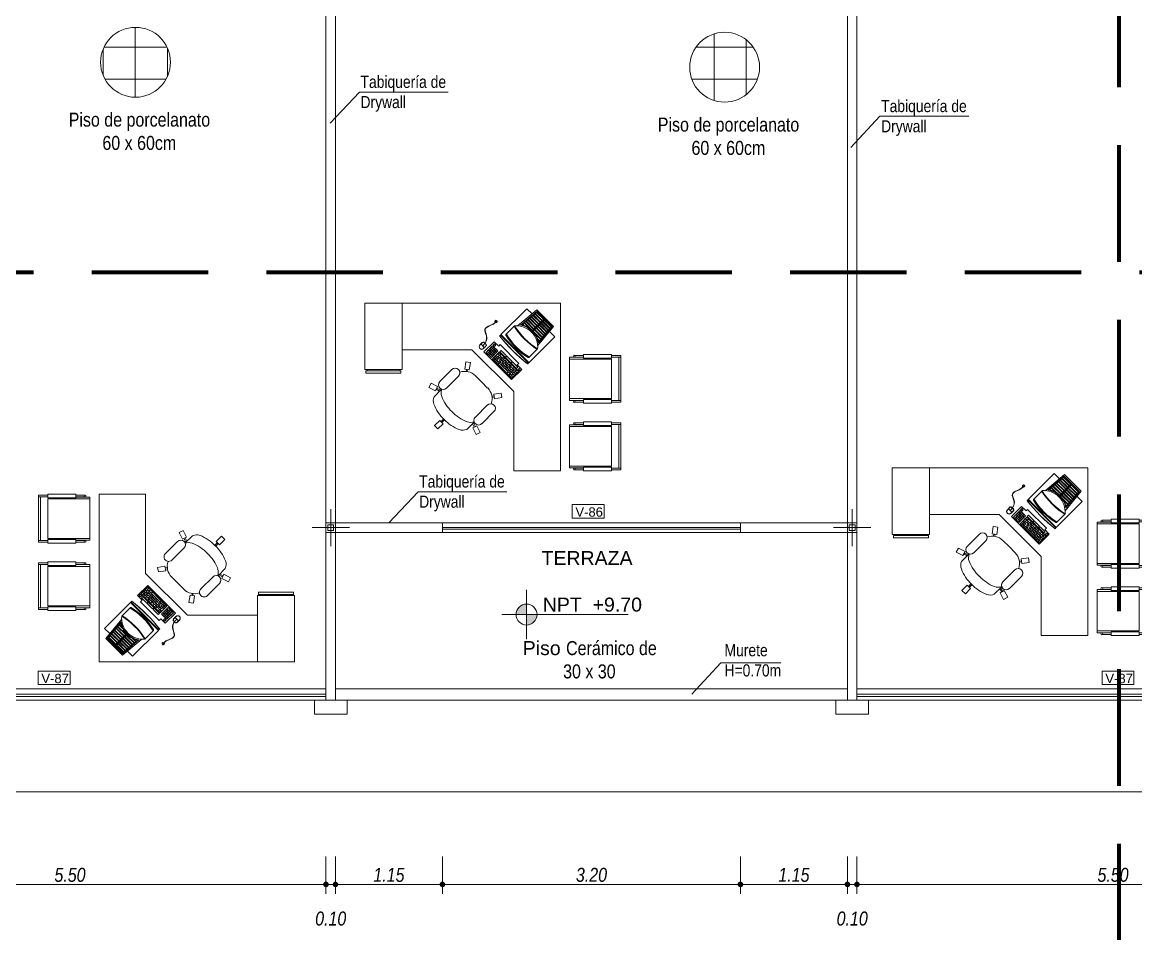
# Model space of a CAD drawing. Header units: inches. Extents: x 140 to 978, y -82 to 38.
# Drawn here: x 852.57 to 864.53, y -15.78 to -6 of the extents above; entities that cross this region are included whole.
import ezdxf

# ---------------------------------------------------------------- set-up
doc = ezdxf.new("R2010")
doc.units = ezdxf.units.IN
doc.header["$MEASUREMENT"] = 0
doc.linetypes.add('DASHED', pattern=[0.75, 0.5, -0.25])
doc.linetypes.add('DASHED2', pattern=[0.375, 0.25, -0.125])
doc.layers.get('0').update_dxf_attribs({"lineweight": 0})
for name, color, linetype, lineweight in [('UNSAAC-COLUMNA', 24, 'Continuous', 0), ('UNSAAC-CORTE MURO', 42, 'Continuous', 35), ('UNSAAC-COTA', 48, 'Continuous', 0), ('UNSAAC-FACHADA(2DO PLANO)', 7, 'Continuous', 30), ('UNSAAC-LINEA 0.00', 251, 'Continuous', 0), ('UNSAAC-LINEA DE CORTE', 7, 'Continuous', 70), ('UNSAAC-LLAMADOS', 88, 'Continuous', 0), ('UNSAAC-MUEBLE', 254, 'Continuous', 0), ('UNSAAC-MURETE', 146, 'Continuous', 20), ('UNSAAC-PISOS', 253, 'Continuous', 0), ('UNSAAC-PROYECCIONES', 38, 'DASHED2', 0), ('UNSAAC-TEXTOS', 250, 'Continuous', 0), ('UNSAAC-VANOS', 24, 'Continuous', 0), ('UNSAAC-VARIOS', 30, 'Continuous', 0)]:
    doc.layers.add(name, color=color, linetype=linetype, lineweight=lineweight)
doc.styles.add('5mm', font='GOTHIC.TTF', dxfattribs={"height": 5})
doc.styles.add('narrow', font='')
doc.styles.get("Standard").update_dxf_attribs({"font": 'arial.ttf'})
doc.styles.get('narrow').set_extended_font_data('Arial Narrow', italic=True)
doc.dimstyles.new('1EN75', dxfattribs={"dimtxt": 0.15, "dimasz": 0.06, "dimexe": 0.1, "dimexo": 0.15, "dimgap": 0.025, "dimtad": 1, "dimzin": 1, "dimdsep": 46, "dimtxsty": 'narrow', "dimblk": 'DOT', "dimcen": 0.1, "dimclrd": 256, "dimclre": 256, "dimclrt": 256, "dimaunit": 1, "dimadec": 3, "dimazin": 0, "dimtfac": 1, "dimtmove": 2, "dimatfit": 3, "dimldrblk": 'ARCHTICK', "dimfxl": 0.3, "dimfxlon": 1, "dimtolj": 1, "dimtzin": 0, "dimlwd": 0, "dimlwe": 0, "dimarcsym": 0})

# ---------------------------------------------------------------- blocks, each defined once
blk = doc.blocks.new('A$C4BD35AAB')
at = {"layer": 'UNSAAC-MUEBLE'}
h = blk.add_hatch(dxfattribs=at)
h.set_pattern_fill('PLAST', color=256, scale=0.1, angle=135, style=0)
edge = h.paths.add_edge_path()
edge.add_line((-0.179, 1.93), (-0.252, 2.004))
edge.add_line((-0.252, 2.004), (-0.415, 1.868))
edge.add_ellipse((-0.472, 1.628), major_axis=(0.175, -0.175), ratio=1, start_angle=91.4064, end_angle=121.6924, ccw=False)
edge.add_line((-0.302, 1.807), (-0.179, 1.93))
h = blk.add_hatch(dxfattribs=at)
h.set_pattern_fill('PLAST', color=256, scale=0.1, angle=135, style=0)
edge = h.paths.add_edge_path()
edge.add_line((-0.17, 1.921), (-0.096, 1.848))
edge.add_line((-0.096, 1.848), (-0.232, 1.685))
edge.add_ellipse((-0.472, 1.628), major_axis=(0.175, -0.175), ratio=1, start_angle=58.3076, end_angle=88.5936)
edge.add_line((-0.293, 1.798), (-0.17, 1.921))
for p, q in [((-1.76, 2.65), (-1.8, 2.65)), ((-1.8, 2.65), (-1.8, 2.35)), ((-1.789, 2.65), (-1.789, 2.75)), ((-1.771, 2.75), (-1.789, 2.75)), ((-1.771, 2.75), (-1.304, 2.75)), ((-1.771, 2.729), (-1.771, 2.75)), ((-1.304, 2.729), (-1.771, 2.729)), ((-1.771, 2.729), (-1.771, 2.65)), ((-1.76, 2.35), (-1.76, 2.65)), ((-1.325, 2.65), (-1.75, 2.65)), ((-1.75, 2.65), (-1.75, 2.2)), ((-1.325, 2.2), (-1.325, 2.65)), ((-1.275, 2.65), (-1.315, 2.65)), ((-1.315, 2.65), (-1.315, 2.35)), ((-1.304, 2.729), (-1.304, 2.75)), ((-1.304, 2.75), (-1.286, 2.75)), ((-1.304, 2.729), (-1.304, 2.65)), ((-1.286, 2.65), (-1.286, 2.75)), ((-1.275, 2.35), (-1.275, 2.65)), ((-1.035, 2.65), (-1.075, 2.65)), ((-1.075, 2.65), (-1.075, 2.35)), ((-1.064, 2.65), (-1.064, 2.75)), ((-1.046, 2.75), (-1.064, 2.75)), ((-1.046, 2.75), (-0.579, 2.75)), ((-1.046, 2.729), (-1.046, 2.75)), ((-0.579, 2.729), (-1.046, 2.729)), ((-1.046, 2.729), (-1.046, 2.65)), ((-1.035, 2.35), (-1.035, 2.65)), ((-0.6, 2.65), (-1.025, 2.65)), ((-1.025, 2.65), (-1.025, 2.2)), ((-0.6, 2.2), (-0.6, 2.65)), ((-0.55, 2.65), (-0.59, 2.65)), ((-0.59, 2.65), (-0.59, 2.35)), ((-0.579, 2.729), (-0.579, 2.75)), ((-0.579, 2.75), (-0.561, 2.75)), ((-0.579, 2.729), (-0.579, 2.65)), ((-0.561, 2.65), (-0.561, 2.75)), ((-0.55, 2.35), (-0.55, 2.65)), ((-1.8, 2.35), (-1.76, 2.35)), ((-1.789, 2.252), (-1.789, 2.35)), ((-1.771, 2.252), (-1.771, 2.35)), ((-1.769, 2.2), (-1.769, 2.35)), ((-1.315, 2.35), (-1.275, 2.35)), ((-1.306, 2.2), (-1.306, 2.35)), ((-1.304, 2.252), (-1.304, 2.35)), ((-1.286, 2.252), (-1.286, 2.35)), ((-1.075, 2.35), (-1.035, 2.35)), ((-1.064, 2.252), (-1.064, 2.35)), ((-1.046, 2.252), (-1.046, 2.35)), ((-1.044, 2.2), (-1.044, 2.35)), ((-0.59, 2.35), (-0.55, 2.35)), ((-0.581, 2.2), (-0.581, 2.35)), ((-0.579, 2.252), (-0.579, 2.35)), ((-0.561, 2.252), (-0.561, 2.35)), ((-1.769, 2.2), (-1.75, 2.2)), ((-1.75, 2.2), (-1.325, 2.2)), ((-1.325, 2.2), (-1.306, 2.2)), ((-1.044, 2.2), (-1.025, 2.2)), ((-1.025, 2.2), (-0.6, 2.2)), ((-0.6, 2.2), (-0.581, 2.2)), ((-0.251, 2.028), (-0.459, 1.856)), ((-0.179, 1.93), (-0.302, 1.807)), ((-0.17, 1.93), (-0.302, 1.798)), ((-0.17, 1.921), (-0.293, 1.798)), ((-0.072, 1.849), (-0.251, 2.028)), ((-0.491, 1.856), (-0.584, 1.763)), ((-0.072, 1.849), (-0.244, 1.641)), ((-0.711, 1.686), (-0.82, 1.577)), ((-0.662, 1.638), (-0.711, 1.686)), ((-0.584, 1.763), (-0.584, 1.753)), ((-0.523, 1.28), (-0.82, 1.577)), ((-0.805, 1.579), (-0.734, 1.65)), ((-0.599, 1.373), (-0.805, 1.579)), ((-0.791, 1.592), (-0.804, 1.579)), ((-0.804, 1.579), (-0.791, 1.566)), ((-0.778, 1.579), (-0.791, 1.592)), ((-0.791, 1.566), (-0.778, 1.579)), ((-0.777, 1.606), (-0.79, 1.593)), ((-0.79, 1.593), (-0.773, 1.576)), ((-0.777, 1.578), (-0.79, 1.565)), ((-0.79, 1.565), (-0.774, 1.549)), ((-0.76, 1.589), (-0.777, 1.606)), ((-0.761, 1.562), (-0.777, 1.578)), ((-0.763, 1.62), (-0.775, 1.607)), ((-0.775, 1.607), (-0.754, 1.586)), ((-0.774, 1.549), (-0.761, 1.562)), ((-0.773, 1.576), (-0.76, 1.589)), ((-0.76, 1.561), (-0.773, 1.548)), ((-0.742, 1.599), (-0.763, 1.62)), ((-0.749, 1.634), (-0.761, 1.622)), ((-0.761, 1.622), (-0.743, 1.603)), ((-0.642, 1.443), (-0.76, 1.561)), ((-0.744, 1.573), (-0.757, 1.561)), ((-0.757, 1.561), (-0.744, 1.548)), ((-0.754, 1.586), (-0.742, 1.599)), ((-0.74, 1.597), (-0.753, 1.585)), ((-0.753, 1.585), (-0.74, 1.572)), ((-0.73, 1.616), (-0.749, 1.634)), ((-0.734, 1.649), (-0.747, 1.636)), ((-0.747, 1.636), (-0.732, 1.62)), ((-0.732, 1.561), (-0.744, 1.573)), ((-0.744, 1.548), (-0.732, 1.561)), ((-0.73, 1.616), (-0.743, 1.603)), ((-0.727, 1.585), (-0.74, 1.597)), ((-0.74, 1.572), (-0.727, 1.585)), ((-0.734, 1.65), (-0.527, 1.444)), ((-0.718, 1.633), (-0.734, 1.649)), ((-0.732, 1.62), (-0.718, 1.633)), ((-0.73, 1.619), (-0.717, 1.632)), ((-0.73, 1.619), (-0.717, 1.606)), ((-0.728, 1.657), (-0.714, 1.67)), ((-0.714, 1.642), (-0.728, 1.657)), ((-0.715, 1.6), (-0.727, 1.588)), ((-0.727, 1.588), (-0.715, 1.575)), ((-0.714, 1.669), (-0.726, 1.657)), ((-0.726, 1.657), (-0.714, 1.644)), ((-0.712, 1.569), (-0.725, 1.556)), ((-0.725, 1.556), (-0.712, 1.544)), ((-0.704, 1.619), (-0.717, 1.632)), ((-0.717, 1.606), (-0.704, 1.619)), ((-0.702, 1.588), (-0.715, 1.6)), ((-0.702, 1.588), (-0.715, 1.575)), ((-0.714, 1.67), (-0.7, 1.656)), ((-0.701, 1.656), (-0.714, 1.669)), ((-0.714, 1.644), (-0.701, 1.656)), ((-0.7, 1.656), (-0.714, 1.642)), ((-0.699, 1.556), (-0.712, 1.569)), ((-0.712, 1.544), (-0.699, 1.556)), ((-0.702, 1.59), (-0.689, 1.604)), ((-0.702, 1.59), (-0.689, 1.578)), ((-0.701, 1.63), (-0.687, 1.643)), ((-0.644, 1.573), (-0.701, 1.63)), ((-0.686, 1.572), (-0.699, 1.559)), ((-0.699, 1.559), (-0.686, 1.547)), ((-0.688, 1.576), (-0.675, 1.564)), ((-0.687, 1.643), (-0.631, 1.587)), ((-0.674, 1.559), (-0.686, 1.572)), ((-0.674, 1.559), (-0.686, 1.547)), ((-0.675, 1.564), (-0.662, 1.577)), ((-0.674, 1.562), (-0.66, 1.575)), ((-0.674, 1.562), (-0.661, 1.549)), ((-0.646, 1.655), (-0.662, 1.638)), ((-0.661, 1.549), (-0.648, 1.563)), ((-0.648, 1.563), (-0.66, 1.575)), ((-0.445, 1.454), (-0.646, 1.655)), ((-0.631, 1.587), (-0.644, 1.573)), ((-0.583, 1.512), (-0.639, 1.568)), ((-0.626, 1.582), (-0.569, 1.525)), ((-0.337, 1.516), (-0.244, 1.609)), ((-1.027, 1.392), (-1.014, 1.471)), ((-1.014, 1.471), (-0.965, 1.463)), ((-0.977, 1.384), (-0.965, 1.463)), ((-0.773, 1.548), (-0.655, 1.431)), ((-0.75, 1.525), (-0.737, 1.538)), ((-0.716, 1.545), (-0.729, 1.532)), ((-0.729, 1.532), (-0.716, 1.52)), ((-0.703, 1.532), (-0.716, 1.545)), ((-0.716, 1.52), (-0.703, 1.532)), ((-0.702, 1.531), (-0.715, 1.518)), ((-0.715, 1.518), (-0.702, 1.506)), ((-0.689, 1.518), (-0.702, 1.531)), ((-0.702, 1.506), (-0.689, 1.518)), ((-0.684, 1.541), (-0.696, 1.528)), ((-0.696, 1.528), (-0.684, 1.515)), ((-0.674, 1.503), (-0.686, 1.49)), ((-0.686, 1.49), (-0.674, 1.477)), ((-0.671, 1.528), (-0.684, 1.541)), ((-0.684, 1.515), (-0.671, 1.528)), ((-0.669, 1.527), (-0.682, 1.514)), ((-0.682, 1.514), (-0.669, 1.501)), ((-0.661, 1.49), (-0.674, 1.503)), ((-0.674, 1.477), (-0.661, 1.49)), ((-0.659, 1.489), (-0.672, 1.476)), ((-0.672, 1.476), (-0.659, 1.463)), ((-0.658, 1.544), (-0.671, 1.531)), ((-0.671, 1.531), (-0.658, 1.518)), ((-0.657, 1.514), (-0.669, 1.527)), ((-0.669, 1.501), (-0.657, 1.514)), ((-0.647, 1.476), (-0.659, 1.489)), ((-0.659, 1.463), (-0.647, 1.476)), ((-0.645, 1.531), (-0.658, 1.544)), ((-0.645, 1.531), (-0.658, 1.518)), ((-0.644, 1.53), (-0.657, 1.517)), ((-0.657, 1.517), (-0.644, 1.504)), ((-0.655, 1.431), (-0.642, 1.443)), ((-0.641, 1.498), (-0.654, 1.486)), ((-0.654, 1.486), (-0.641, 1.473)), ((-0.641, 1.442), (-0.654, 1.429)), ((-0.645, 1.534), (-0.632, 1.547)), ((-0.645, 1.534), (-0.633, 1.521)), ((-0.631, 1.517), (-0.644, 1.53)), ((-0.631, 1.517), (-0.644, 1.504)), ((-0.631, 1.46), (-0.644, 1.448)), ((-0.644, 1.448), (-0.631, 1.435)), ((-0.628, 1.486), (-0.641, 1.498)), ((-0.641, 1.473), (-0.628, 1.486)), ((-0.628, 1.429), (-0.641, 1.442)), ((-0.631, 1.52), (-0.618, 1.507)), ((-0.618, 1.448), (-0.631, 1.46)), ((-0.631, 1.435), (-0.618, 1.448)), ((-0.616, 1.501), (-0.628, 1.489)), ((-0.628, 1.489), (-0.616, 1.476)), ((-0.613, 1.47), (-0.626, 1.458)), ((-0.626, 1.458), (-0.613, 1.445)), ((-0.618, 1.507), (-0.605, 1.52)), ((-0.603, 1.489), (-0.616, 1.501)), ((-0.603, 1.489), (-0.616, 1.476)), ((-0.6, 1.457), (-0.613, 1.47)), ((-0.613, 1.445), (-0.6, 1.457)), ((-0.59, 1.505), (-0.603, 1.491)), ((-0.603, 1.491), (-0.59, 1.479)), ((-0.587, 1.473), (-0.6, 1.46)), ((-0.6, 1.46), (-0.587, 1.448)), ((-0.527, 1.444), (-0.599, 1.373)), ((-0.585, 1.442), (-0.597, 1.429)), ((-0.577, 1.492), (-0.59, 1.505)), ((-0.59, 1.479), (-0.577, 1.492)), ((-0.575, 1.46), (-0.587, 1.473)), ((-0.575, 1.46), (-0.587, 1.448)), ((-0.572, 1.429), (-0.585, 1.442)), ((-0.521, 1.45), (-0.578, 1.507)), ((-0.575, 1.463), (-0.562, 1.45)), ((-0.559, 1.445), (-0.572, 1.432)), ((-0.564, 1.52), (-0.508, 1.464)), ((-0.562, 1.45), (-0.549, 1.464)), ((-0.547, 1.462), (-0.561, 1.449)), ((-0.561, 1.449), (-0.542, 1.431)), ((-0.544, 1.429), (-0.559, 1.445)), ((-0.529, 1.444), (-0.547, 1.462)), ((-0.542, 1.431), (-0.529, 1.444)), ((-0.508, 1.464), (-0.521, 1.45)), ((-0.462, 1.438), (-0.445, 1.454)), ((-0.414, 1.389), (-0.462, 1.438)), ((-0.337, 1.516), (-0.347, 1.516)), ((-1.164, 1.387), (-1.294, 1.258)), ((-1.093, 1.317), (-1.223, 1.187)), ((-1.027, 1.392), (-0.977, 1.384)), ((-1.012, 1.366), (-1.008, 1.389)), ((-0.999, 1.365), (-0.996, 1.387)), ((-0.845, 1.254), (-0.911, 1.319)), ((-0.654, 1.429), (-0.641, 1.416)), ((-0.641, 1.416), (-0.628, 1.429)), ((-0.627, 1.428), (-0.64, 1.415)), ((-0.64, 1.415), (-0.627, 1.402)), ((-0.614, 1.415), (-0.627, 1.428)), ((-0.627, 1.402), (-0.614, 1.415)), ((-0.613, 1.414), (-0.626, 1.401)), ((-0.626, 1.401), (-0.613, 1.388)), ((-0.603, 1.432), (-0.616, 1.419)), ((-0.616, 1.419), (-0.599, 1.402)), ((-0.6, 1.401), (-0.613, 1.414)), ((-0.613, 1.388), (-0.6, 1.401)), ((-0.599, 1.4), (-0.611, 1.387)), ((-0.611, 1.387), (-0.599, 1.374)), ((-0.586, 1.415), (-0.603, 1.432)), ((-0.599, 1.402), (-0.586, 1.415)), ((-0.586, 1.387), (-0.599, 1.4)), ((-0.599, 1.374), (-0.586, 1.387)), ((-0.597, 1.429), (-0.585, 1.416)), ((-0.585, 1.414), (-0.597, 1.401)), ((-0.597, 1.401), (-0.585, 1.388)), ((-0.585, 1.359), (-0.513, 1.43)), ((-0.585, 1.416), (-0.572, 1.429)), ((-0.572, 1.401), (-0.585, 1.414)), ((-0.585, 1.388), (-0.572, 1.401)), ((-0.528, 1.302), (-0.585, 1.359)), ((-0.569, 1.429), (-0.583, 1.415)), ((-0.583, 1.415), (-0.57, 1.402)), ((-0.57, 1.371), (-0.583, 1.359)), ((-0.583, 1.359), (-0.556, 1.332)), ((-0.572, 1.432), (-0.569, 1.429)), ((-0.57, 1.402), (-0.544, 1.429)), ((-0.544, 1.344), (-0.57, 1.371)), ((-0.556, 1.385), (-0.569, 1.373)), ((-0.569, 1.373), (-0.556, 1.36)), ((-0.544, 1.373), (-0.556, 1.385)), ((-0.556, 1.36), (-0.544, 1.373)), ((-0.556, 1.332), (-0.544, 1.344)), ((-0.542, 1.399), (-0.555, 1.387)), ((-0.555, 1.387), (-0.542, 1.374)), ((-0.542, 1.371), (-0.555, 1.359)), ((-0.555, 1.359), (-0.542, 1.346)), ((-0.542, 1.343), (-0.555, 1.33)), ((-0.555, 1.33), (-0.542, 1.317)), ((-0.529, 1.387), (-0.542, 1.399)), ((-0.542, 1.374), (-0.529, 1.387)), ((-0.529, 1.359), (-0.542, 1.371)), ((-0.542, 1.346), (-0.529, 1.359)), ((-0.529, 1.33), (-0.542, 1.343)), ((-0.542, 1.317), (-0.529, 1.33)), ((-0.528, 1.414), (-0.541, 1.401)), ((-0.541, 1.401), (-0.528, 1.388)), ((-0.528, 1.385), (-0.541, 1.373)), ((-0.541, 1.373), (-0.528, 1.36)), ((-0.528, 1.357), (-0.541, 1.344)), ((-0.541, 1.344), (-0.528, 1.332)), ((-0.514, 1.343), (-0.541, 1.316)), ((-0.541, 1.316), (-0.528, 1.303)), ((-0.515, 1.401), (-0.528, 1.414)), ((-0.528, 1.388), (-0.515, 1.401)), ((-0.515, 1.373), (-0.528, 1.385)), ((-0.457, 1.373), (-0.528, 1.302)), ((-0.528, 1.36), (-0.515, 1.373)), ((-0.515, 1.344), (-0.528, 1.357)), ((-0.528, 1.332), (-0.515, 1.344)), ((-0.528, 1.303), (-0.501, 1.33)), ((-0.513, 1.428), (-0.527, 1.415)), ((-0.527, 1.415), (-0.514, 1.402)), ((-0.514, 1.399), (-0.527, 1.387)), ((-0.527, 1.387), (-0.514, 1.374)), ((-0.514, 1.371), (-0.527, 1.359)), ((-0.527, 1.359), (-0.514, 1.346)), ((-0.523, 1.28), (-0.414, 1.389)), ((-0.514, 1.402), (-0.5, 1.416)), ((-0.501, 1.387), (-0.514, 1.399)), ((-0.514, 1.374), (-0.501, 1.387)), ((-0.501, 1.358), (-0.514, 1.371)), ((-0.514, 1.346), (-0.501, 1.358)), ((-0.501, 1.33), (-0.514, 1.343)), ((-0.513, 1.43), (-0.457, 1.373)), ((-0.5, 1.416), (-0.513, 1.428)), ((-0.499, 1.414), (-0.512, 1.401)), ((-0.512, 1.401), (-0.5, 1.388)), ((-0.5, 1.385), (-0.512, 1.373)), ((-0.512, 1.373), (-0.5, 1.36)), ((-0.5, 1.357), (-0.512, 1.344)), ((-0.512, 1.344), (-0.5, 1.332)), ((-0.5, 1.388), (-0.486, 1.402)), ((-0.487, 1.373), (-0.5, 1.385)), ((-0.5, 1.36), (-0.487, 1.373)), ((-0.487, 1.344), (-0.5, 1.357)), ((-0.5, 1.332), (-0.487, 1.344)), ((-0.486, 1.402), (-0.499, 1.414)), ((-0.485, 1.4), (-0.498, 1.387)), ((-0.498, 1.387), (-0.486, 1.374)), ((-0.486, 1.371), (-0.498, 1.359)), ((-0.498, 1.359), (-0.486, 1.346)), ((-0.486, 1.374), (-0.472, 1.387)), ((-0.473, 1.358), (-0.486, 1.371)), ((-0.486, 1.346), (-0.473, 1.358)), ((-0.472, 1.387), (-0.485, 1.4)), ((-0.471, 1.386), (-0.484, 1.373)), ((-0.484, 1.373), (-0.471, 1.36)), ((-0.458, 1.373), (-0.471, 1.386)), ((-0.471, 1.36), (-0.458, 1.373)), ((-0.465, 1.393), (-0.451, 1.407)), ((-0.451, 1.379), (-0.465, 1.393)), ((-0.451, 1.406), (-0.463, 1.393)), ((-0.463, 1.393), (-0.451, 1.381)), ((-0.451, 1.407), (-0.437, 1.393)), ((-0.438, 1.393), (-0.451, 1.406)), ((-0.437, 1.393), (-0.451, 1.379)), ((-0.451, 1.381), (-0.438, 1.393)), ((-1.411, 1.195), (-1.388, 1.24)), ((-1.317, 1.203), (-1.388, 1.24)), ((-1.34, 1.159), (-1.317, 1.203)), ((-0.845, 1.254), (-0.78, 1.189)), ((-0.475, 1.283), (-0.44, 1.248)), ((-0.433, 1.29), (-0.458, 1.266)), ((-1.34, 1.159), (-1.411, 1.195)), ((-1.355, 1.095), (-1.277, 1.176)), ((-1.296, 1.156), (-1.331, 1.176)), ((-1.286, 1.167), (-1.326, 1.187)), ((-0.735, 1.1), (-0.713, 1.103)), ((-0.733, 1.088), (-0.711, 1.092)), ((-0.715, 1.122), (-0.636, 1.135)), ((-0.708, 1.073), (-0.715, 1.122)), ((-0.708, 1.073), (-0.629, 1.085)), ((-0.629, 1.085), (-0.636, 1.135)), ((-0.783, 1.006), (-0.913, 0.876)), ((-1.294, 0.841), (-1.35, 0.785)), ((-1.258, 0.806), (-1.294, 0.841)), ((-1.252, 0.857), (-1.28, 0.828)), ((-1.242, 0.847), (-1.272, 0.819)), ((-0.712, 0.936), (-0.842, 0.806)), ((-1.315, 0.749), (-1.35, 0.785)), ((-1.258, 0.806), (-1.315, 0.749)), ((-1.004, 0.745), (-0.924, 0.822)), ((-0.943, 0.803), (-0.923, 0.768)), ((-0.941, 0.759), (-0.896, 0.782)), ((-0.941, 0.759), (-0.904, 0.688)), ((-0.933, 0.814), (-0.913, 0.774)), ((-0.896, 0.782), (-0.86, 0.711)), ((-0.904, 0.688), (-0.86, 0.711))]:
    blk.add_line(p, q, dxfattribs=at)
for points in [[(-1.77, 2.25), (-1.773, 2.257), (-1.78, 2.26), (-1.787, 2.257), (-1.79, 2.25), (-1.787, 2.243), (-1.78, 2.24), (-1.773, 2.243)], [(-1.285, 2.25), (-1.288, 2.257), (-1.295, 2.26), (-1.302, 2.257), (-1.305, 2.25), (-1.302, 2.243), (-1.295, 2.24), (-1.288, 2.243)], [(-1.045, 2.25), (-1.048, 2.257), (-1.055, 2.26), (-1.062, 2.257), (-1.065, 2.25), (-1.062, 2.243), (-1.055, 2.24), (-1.048, 2.243)], [(-0.56, 2.25), (-0.563, 2.257), (-0.57, 2.26), (-0.577, 2.257), (-0.58, 2.25), (-0.577, 2.243), (-0.57, 2.24), (-0.563, 2.243)], [(-1.8, 2.1), (0, 2.1), (0, 0.4), (-0.5, 0.4), (-0.5, 1.15), (-0.95, 1.6), (-1.8, 1.6)], [(-0.634, 1.757), (-0.639, 1.753), (-0.347, 1.461), (-0.343, 1.466)], [(-0.714, 1.67), (-0.7, 1.656), (-0.714, 1.642), (-0.728, 1.657)], [(-0.687, 1.643), (-0.631, 1.587), (-0.644, 1.573), (-0.701, 1.63)], [(-0.626, 1.582), (-0.569, 1.525), (-0.583, 1.512), (-0.639, 1.568)], [(-0.564, 1.52), (-0.508, 1.464), (-0.521, 1.45), (-0.578, 1.507)], [(-0.451, 1.407), (-0.465, 1.393), (-0.451, 1.379), (-0.437, 1.393)], [(0, 0), (-0.713, 0), (-0.713, 0.4), (0, 0.4)]]:
    blk.add_lwpolyline(points, close=True, dxfattribs=at)
for points in [[(-0.304, 1.984), (-0.36, 2.04), (-0.639, 1.762), (-0.338, 1.461), (-0.06, 1.74), (-0.116, 1.796)], [(-0.713, 0.375), (-0.725, 0.375), (-0.725, 0.388), (-0.75, 0.388), (-0.75, 0.012), (-0.725, 0.012), (-0.725, 0.025), (-0.713, 0.025), (-0.725, 0.025), (-0.725, 0.375)]]:
    blk.add_lwpolyline(points, dxfattribs=at)
for points in [[(-0.088, 1.848), (-0.235, 1.671, 0.311933), (-0.429, 1.865), (-0.252, 2.012)], [(-0.351, 1.448), (-0.343, 1.457), (-0.643, 1.757), (-0.652, 1.749, 0.058824)], [(-0.449, 1.236), (-0.422, 1.262, 0.414214), (-0.422, 1.283), (-0.44, 1.301, 0.414214), (-0.461, 1.301), (-0.488, 1.274, 0.414214), (-0.488, 1.236, 0.414214)], [(-0.451, 1.237), (-0.424, 1.264, 0.414214), (-0.424, 1.281), (-0.442, 1.299, 0.414214), (-0.46, 1.299), (-0.486, 1.273, 0.414214), (-0.486, 1.237), (-0.486, 1.237, 0.414214)]]:
    blk.add_lwpolyline(points, format="xyb", close=True, dxfattribs=at)
for points in [[(-0.302, 1.807, 0.132922), (-0.415, 1.868), (-0.252, 2.004), (-0.179, 1.93)], [(-0.17, 1.921), (-0.096, 1.848), (-0.232, 1.685, 0.132922), (-0.293, 1.798, 0.132922)]]:
    blk.add_lwpolyline(points, format="xyb", dxfattribs=at)
for centre, radius, start, end in [((0.182, 2.282), 0.803, 212.4074, 237.5926), ((-0.472, 1.628), 0.229, 355.2671, 94.7329), ((0.182, 2.282), 0.797, 212.3196, 237.6804), ((0.771, 2.871), 1.813, 218.2671, 231.7329), ((0.027, 2.127), 0.711, 210.75, 239.25), ((0.027, 2.127), 0.716, 211.4774, 238.5226), ((0.027, 2.127), 0.705, 210.6371, 239.3629), ((-1.129, 1.352), 0.05, 315, 135), ((-1.025, 1.205), 0.162, 45, 109.46), ((-0.195, 1.41), 0.0125, 220.2332, 208.6722), ((-0.195, 1.41), 0.00125, 298.185, 117.8382), ((-1.258, 1.222), 0.05, 135, 315), ((-1.261, 1.052), 0.103, 155.237, 201.3323), ((-1.178, 1.136), 0.103, 158.0702, 201.3323), ((-0.863, 1.257), 0.44, 201.0946, 226.9447), ((-0.894, 1.074), 0.162, 340.54, 45), ((-0.947, 1.173), 0.44, 201.0946, 226.9447), ((-0.747, 0.971), 0.05, 315, 135), ((-0.926, 1.153), 0.44, 223.0553, 248.9054), ((-0.843, 1.236), 0.44, 223.0553, 248.9054), ((-0.877, 0.841), 0.05, 135, 315), ((-1.047, 0.838), 0.103, 248.6677, 294.763), ((-0.963, 0.922), 0.103, 248.6677, 291.9298)]:
    blk.add_arc(centre, radius, start, end, dxfattribs=at)
for points, knots in [([(-0.432, 1.293), (-0.411, 1.303), (-0.391, 1.313), (-0.343, 1.31), (-0.315, 1.293), (-0.278, 1.291), (-0.266, 1.298), (-0.246, 1.334), (-0.237, 1.36), (-0.217, 1.394), (-0.207, 1.405), (-0.195, 1.411)], [0.0013459, 0.0013459, 0.0013459, 0.0013459, 0.0647907, 0.0647907, 0.1377245, 0.1377245, 0.1829994, 0.1829994, 0.2282742, 0.2282742, 0.255035, 0.255035, 0.255035, 0.255035]), ([(-0.43, 1.291), (-0.41, 1.301), (-0.39, 1.31), (-0.345, 1.307), (-0.318, 1.292), (-0.28, 1.288), (-0.266, 1.294), (-0.246, 1.328), (-0.237, 1.354), (-0.217, 1.39), (-0.207, 1.402), (-0.194, 1.409)], [0.0004291, 0.0004291, 0.0004291, 0.0004291, 0.0659933, 0.0659933, 0.1346539, 0.1346539, 0.1797392, 0.1797392, 0.2248245, 0.2248245, 0.255035, 0.255035, 0.255035, 0.255035])]:
    blk.add_open_spline(points, degree=3, knots=knots, dxfattribs=at)
blk = doc.blocks.new('puzo')
at = {"layer": 'UNSAAC-PISOS'}
h = blk.add_hatch(dxfattribs=at)
h.set_pattern_fill('_USER', color=256, scale=0.345285, style=0, double=1, pattern_type=0)
h.set_pattern_definition([(0, (1324.06815, 3.74796), (0, 0.34529), []), (90, (1324.06815, 3.74796), (-0.34529, 2e-17), [])])
edge = h.paths.add_edge_path()
edge.add_arc((1324.206, 3.903), 0.375, 0, 360)
blk.add_circle((1324.206, 3.903), 0.375, dxfattribs=at)
at = {"layer": 'UNSAAC-TEXTOS', "insert": (1323.476, 3.362), "char_height": 0.15, "width": 1.52397, "attachment_point": 1, "style": 'narrow'}
blk.add_mtext('\\pi0.012394;{\\fArial Narrow|b0|i0|c0|p34;Piso de porcelanato \\P\\pi0.37414;60 x 60cm}', dxfattribs=at)
blk = doc.blocks.new('npt')
at = {"layer": 'UNSAAC-TEXTOS'}
h = blk.add_hatch(color=0, dxfattribs=at)
h.dxf.hatch_style = 1
h.paths.add_polyline_path([(0.0522, 0), (0, 0), (0, -0.0522, 0.414214)])
h.paths.add_polyline_path([(0, 0.0522, 0.414214), (-0.0522, 0), (0, 0)])
at = {"layer": 'UNSAAC-TEXTOS', "color": 0}
for p, q in [((0, -0.1228), (0, 0.1228)), ((-0.1228, 0), (0.507, 0))]:
    blk.add_line(p, q, dxfattribs=at)
blk.add_circle((0, 0), 0.0522, dxfattribs=at)
blk = doc.blocks.new('npty')
at = {"layer": 'UNSAAC-TEXTOS', "xscale": 2.154779168756153, "yscale": 2.154779168756153, "zscale": 2.154779168756153}
blk.add_blockref('npt', (1323.156, 5.491), dxfattribs=at)
at = {"layer": 'UNSAAC-TEXTOS', "insert": (1323.33, 5.673), "char_height": 0.15, "width": 1.06387, "attachment_point": 1, "style": '5mm'}
blk.add_mtext('{\\fArial|b0|i0|c0|p34;NPT  +9.70}', dxfattribs=at)
blk = doc.blocks.new('_Dot')
at = {"color": 0, "linetype": 'ByBlock', "lineweight": -2}
blk.add_line((-0.5, 0), (-1, 0), dxfattribs=at)
at = {"color": 0, "linetype": 'ByBlock', "const_width": 0.5}
blk.add_lwpolyline([(-0.25, 0, 1), (0.25, 0, 1)], format="xyb", close=True, dxfattribs=at)
blk = doc.blocks.new('*D298')
at = {"layer": 'Defpoints', "color": 0, "transparency": 16777216}
for p in [(848.307, -13.276), (885.857, -13.276), (885.857, -17.472)]:
    blk.add_point(p, dxfattribs=at)
at = {"layer": 'UNSAAC-COTA', "lineweight": 0, "transparency": 16777216}
for p, q in [((848.307, -17.172), (848.307, -17.572)), ((885.857, -17.172), (885.857, -17.572)), ((848.367, -17.472), (885.797, -17.472))]:
    blk.add_line(p, q, dxfattribs=at)
at = {"layer": 'UNSAAC-COTA', "lineweight": 0, "transparency": 16777216, "xscale": 0.06, "yscale": 0.06, "zscale": 0.06, "rotation": 180}
blk.add_blockref('_Dot', (848.307, -17.472), dxfattribs=at)
at = {"layer": 'UNSAAC-COTA', "lineweight": 0, "transparency": 16777216, "xscale": 0.06, "yscale": 0.06, "zscale": 0.06}
blk.add_blockref('_Dot', (885.857, -17.472), dxfattribs=at)
at = {"layer": 'UNSAAC-COTA', "transparency": 16777216, "insert": (867.082, -17.37), "char_height": 0.15, "attachment_point": 5, "style": 'narrow'}
blk.add_mtext('\\A1;37.55', dxfattribs=at)
blk = doc.blocks.new('_ArchTick')
at = {"layer": 'UNSAAC-FACHADA(2DO PLANO)', "color": 0, "const_width": 0.15}
blk.add_lwpolyline([(-0.5, -0.5), (0.5, 0.5)], dxfattribs=at)
blk = doc.blocks.new('*D300')
at = {"layer": 'Defpoints', "color": 0, "transparency": 16777216}
for p in [(850.333, -11.771), (855.831, -11.771), (855.831, -16.419)]:
    blk.add_point(p, dxfattribs=at)
at = {"layer": 'UNSAAC-COTA', "lineweight": 0, "transparency": 16777216}
for p, q in [((850.333, -16.119), (850.333, -16.519)), ((855.831, -16.119), (855.831, -16.519)), ((850.393, -16.419), (855.771, -16.419))]:
    blk.add_line(p, q, dxfattribs=at)
at = {"layer": 'UNSAAC-COTA', "lineweight": 0, "transparency": 16777216, "xscale": 0.06, "yscale": 0.06, "zscale": 0.06, "rotation": 180}
blk.add_blockref('_Dot', (850.333, -16.419), dxfattribs=at)
at = {"layer": 'UNSAAC-COTA', "lineweight": 0, "transparency": 16777216, "xscale": 0.06, "yscale": 0.06, "zscale": 0.06}
blk.add_blockref('_Dot', (855.831, -16.419), dxfattribs=at)
at = {"layer": 'UNSAAC-COTA', "transparency": 16777216, "insert": (853.082, -16.318), "char_height": 0.15, "attachment_point": 5, "style": 'narrow'}
blk.add_mtext('\\A1;5.50', dxfattribs=at)
blk = doc.blocks.new('*D301')
at = {"layer": 'Defpoints', "color": 0, "transparency": 16777216}
for p in [(855.831, -11.771), (855.933, -11.771), (855.933, -16.419)]:
    blk.add_point(p, dxfattribs=at)
at = {"layer": 'UNSAAC-COTA', "lineweight": 0, "transparency": 16777216}
for p, q in [((855.831, -16.119), (855.831, -16.519)), ((855.933, -16.119), (855.933, -16.519)), ((855.771, -16.419), (855.711, -16.419)), ((855.831, -16.419), (855.933, -16.419)), ((855.993, -16.419), (856.053, -16.419))]:
    blk.add_line(p, q, dxfattribs=at)
at = {"layer": 'UNSAAC-COTA', "lineweight": 0, "transparency": 16777216, "xscale": 0.06, "yscale": 0.06, "zscale": 0.06}
blk.add_blockref('_Dot', (855.831, -16.419), dxfattribs=at)
at = {"layer": 'UNSAAC-COTA', "lineweight": 0, "transparency": 16777216, "xscale": 0.06, "yscale": 0.06, "zscale": 0.06, "rotation": 180}
blk.add_blockref('_Dot', (855.933, -16.419), dxfattribs=at)
at = {"layer": 'UNSAAC-COTA', "transparency": 16777216, "insert": (855.882, -16.787), "char_height": 0.15, "attachment_point": 5, "style": 'narrow'}
blk.add_mtext('\\A1;0.10', dxfattribs=at)
blk = doc.blocks.new('*D302')
at = {"layer": 'Defpoints', "color": 0, "transparency": 16777216}
for p in [(855.933, -11.771), (861.431, -11.771), (861.431, -16.419)]:
    blk.add_point(p, dxfattribs=at)
at = {"layer": 'UNSAAC-COTA', "lineweight": 0, "transparency": 16777216}
for p, q in [((855.933, -16.119), (855.933, -16.519)), ((861.431, -16.119), (861.431, -16.519)), ((855.993, -16.419), (861.371, -16.419))]:
    blk.add_line(p, q, dxfattribs=at)
at = {"layer": 'UNSAAC-COTA', "lineweight": 0, "transparency": 16777216, "xscale": 0.06, "yscale": 0.06, "zscale": 0.06, "rotation": 180}
blk.add_blockref('_Dot', (855.933, -16.419), dxfattribs=at)
at = {"layer": 'UNSAAC-COTA', "lineweight": 0, "transparency": 16777216, "xscale": 0.06, "yscale": 0.06, "zscale": 0.06}
blk.add_blockref('_Dot', (861.431, -16.419), dxfattribs=at)
at = {"layer": 'UNSAAC-COTA', "transparency": 16777216, "insert": (858.682, -16.318), "char_height": 0.15, "attachment_point": 5, "style": 'narrow'}
blk.add_mtext('\\A1;5.50', dxfattribs=at)
blk = doc.blocks.new('*D303')
at = {"layer": 'Defpoints', "color": 0, "transparency": 16777216}
for p in [(861.431, -11.771), (861.533, -11.771), (861.533, -16.419)]:
    blk.add_point(p, dxfattribs=at)
at = {"layer": 'UNSAAC-COTA', "lineweight": 0, "transparency": 16777216}
for p, q in [((861.431, -16.119), (861.431, -16.519)), ((861.533, -16.119), (861.533, -16.519)), ((861.371, -16.419), (861.311, -16.419)), ((861.431, -16.419), (861.533, -16.419)), ((861.593, -16.419), (861.653, -16.419))]:
    blk.add_line(p, q, dxfattribs=at)
at = {"layer": 'UNSAAC-COTA', "lineweight": 0, "transparency": 16777216, "xscale": 0.06, "yscale": 0.06, "zscale": 0.06}
blk.add_blockref('_Dot', (861.431, -16.419), dxfattribs=at)
at = {"layer": 'UNSAAC-COTA', "lineweight": 0, "transparency": 16777216, "xscale": 0.06, "yscale": 0.06, "zscale": 0.06, "rotation": 180}
blk.add_blockref('_Dot', (861.533, -16.419), dxfattribs=at)
at = {"layer": 'UNSAAC-COTA', "transparency": 16777216, "insert": (861.482, -16.787), "char_height": 0.15, "attachment_point": 5, "style": 'narrow'}
blk.add_mtext('\\A1;0.10', dxfattribs=at)
blk = doc.blocks.new('*D304')
at = {"layer": 'Defpoints', "color": 0, "transparency": 16777216}
for p in [(861.533, -11.771), (867.033, -11.785), (867.033, -16.419)]:
    blk.add_point(p, dxfattribs=at)
at = {"layer": 'UNSAAC-COTA', "lineweight": 0, "transparency": 16777216}
for p, q in [((861.533, -16.119), (861.533, -16.519)), ((867.033, -16.119), (867.033, -16.519)), ((861.593, -16.419), (866.973, -16.419))]:
    blk.add_line(p, q, dxfattribs=at)
at = {"layer": 'UNSAAC-COTA', "lineweight": 0, "transparency": 16777216, "xscale": 0.06, "yscale": 0.06, "zscale": 0.06, "rotation": 180}
blk.add_blockref('_Dot', (861.533, -16.419), dxfattribs=at)
at = {"layer": 'UNSAAC-COTA', "lineweight": 0, "transparency": 16777216, "xscale": 0.06, "yscale": 0.06, "zscale": 0.06}
blk.add_blockref('_Dot', (867.033, -16.419), dxfattribs=at)
at = {"layer": 'UNSAAC-COTA', "transparency": 16777216, "insert": (864.283, -16.318), "char_height": 0.15, "attachment_point": 5, "style": 'narrow'}
blk.add_mtext('\\A1;5.50', dxfattribs=at)
blk = doc.blocks.new('*D402')
at = {"layer": 'Defpoints', "color": 0, "transparency": 16777216}
for p in [(850.333, -13.276), (855.831, -13.276), (855.831, -15.255)]:
    blk.add_point(p, dxfattribs=at)
at = {"layer": 'UNSAAC-COTA', "lineweight": 0, "transparency": 16777216}
for p, q in [((850.333, -14.955), (850.333, -15.355)), ((855.831, -14.955), (855.831, -15.355)), ((850.393, -15.255), (855.771, -15.255))]:
    blk.add_line(p, q, dxfattribs=at)
at = {"layer": 'UNSAAC-COTA', "lineweight": 0, "transparency": 16777216, "xscale": 0.06, "yscale": 0.06, "zscale": 0.06, "rotation": 180}
blk.add_blockref('_Dot', (850.333, -15.255), dxfattribs=at)
at = {"layer": 'UNSAAC-COTA', "lineweight": 0, "transparency": 16777216, "xscale": 0.06, "yscale": 0.06, "zscale": 0.06}
blk.add_blockref('_Dot', (855.831, -15.255), dxfattribs=at)
at = {"layer": 'UNSAAC-COTA', "transparency": 16777216, "insert": (853.082, -15.153), "char_height": 0.15, "attachment_point": 5, "style": 'narrow'}
blk.add_mtext('\\A1;5.50', dxfattribs=at)
blk = doc.blocks.new('*D403')
at = {"layer": 'Defpoints', "color": 0, "transparency": 16777216}
for p in [(855.831, -13.276), (855.933, -13.276), (855.933, -15.255)]:
    blk.add_point(p, dxfattribs=at)
at = {"layer": 'UNSAAC-COTA', "lineweight": 0, "transparency": 16777216}
for p, q in [((855.831, -14.955), (855.831, -15.355)), ((855.933, -14.955), (855.933, -15.355)), ((855.771, -15.255), (855.711, -15.255)), ((855.831, -15.255), (855.933, -15.255)), ((855.993, -15.255), (856.053, -15.255))]:
    blk.add_line(p, q, dxfattribs=at)
at = {"layer": 'UNSAAC-COTA', "lineweight": 0, "transparency": 16777216, "xscale": 0.06, "yscale": 0.06, "zscale": 0.06}
blk.add_blockref('_Dot', (855.831, -15.255), dxfattribs=at)
at = {"layer": 'UNSAAC-COTA', "lineweight": 0, "transparency": 16777216, "xscale": 0.06, "yscale": 0.06, "zscale": 0.06, "rotation": 180}
blk.add_blockref('_Dot', (855.933, -15.255), dxfattribs=at)
at = {"layer": 'UNSAAC-COTA', "transparency": 16777216, "insert": (855.882, -15.622), "char_height": 0.15, "attachment_point": 5, "style": 'narrow'}
blk.add_mtext('\\A1;0.10', dxfattribs=at)
blk = doc.blocks.new('*D404')
at = {"layer": 'Defpoints', "color": 0, "transparency": 16777216}
for p in [(857.082, -11.476), (855.933, -13.276), (857.082, -15.255)]:
    blk.add_point(p, dxfattribs=at)
at = {"layer": 'UNSAAC-COTA', "lineweight": 0, "transparency": 16777216}
for p, q in [((855.933, -14.955), (855.933, -15.355)), ((857.082, -14.955), (857.082, -15.355)), ((855.993, -15.255), (857.022, -15.255))]:
    blk.add_line(p, q, dxfattribs=at)
at = {"layer": 'UNSAAC-COTA', "lineweight": 0, "transparency": 16777216, "xscale": 0.06, "yscale": 0.06, "zscale": 0.06, "rotation": 180}
blk.add_blockref('_Dot', (855.933, -15.255), dxfattribs=at)
at = {"layer": 'UNSAAC-COTA', "lineweight": 0, "transparency": 16777216, "xscale": 0.06, "yscale": 0.06, "zscale": 0.06}
blk.add_blockref('_Dot', (857.082, -15.255), dxfattribs=at)
at = {"layer": 'UNSAAC-COTA', "transparency": 16777216, "insert": (856.507, -15.153), "char_height": 0.15, "attachment_point": 5, "style": 'narrow'}
blk.add_mtext('\\A1;1.15', dxfattribs=at)
blk = doc.blocks.new('*D405')
at = {"layer": 'Defpoints', "color": 0, "transparency": 16777216}
for p in [(857.082, -11.476), (860.282, -11.476), (860.282, -15.255)]:
    blk.add_point(p, dxfattribs=at)
at = {"layer": 'UNSAAC-COTA', "lineweight": 0, "transparency": 16777216}
for p, q in [((857.082, -14.955), (857.082, -15.355)), ((860.282, -14.955), (860.282, -15.355)), ((857.142, -15.255), (860.222, -15.255))]:
    blk.add_line(p, q, dxfattribs=at)
at = {"layer": 'UNSAAC-COTA', "lineweight": 0, "transparency": 16777216, "xscale": 0.06, "yscale": 0.06, "zscale": 0.06, "rotation": 180}
blk.add_blockref('_Dot', (857.082, -15.255), dxfattribs=at)
at = {"layer": 'UNSAAC-COTA', "lineweight": 0, "transparency": 16777216, "xscale": 0.06, "yscale": 0.06, "zscale": 0.06}
blk.add_blockref('_Dot', (860.282, -15.255), dxfattribs=at)
at = {"layer": 'UNSAAC-COTA', "transparency": 16777216, "insert": (858.682, -15.153), "char_height": 0.15, "attachment_point": 5, "style": 'narrow'}
blk.add_mtext('\\A1;3.20', dxfattribs=at)
blk = doc.blocks.new('*D406')
at = {"layer": 'Defpoints', "color": 0, "transparency": 16777216}
for p in [(860.282, -11.476), (861.431, -13.276), (861.431, -15.255)]:
    blk.add_point(p, dxfattribs=at)
at = {"layer": 'UNSAAC-COTA', "lineweight": 0, "transparency": 16777216}
for p, q in [((860.282, -14.955), (860.282, -15.355)), ((861.431, -14.955), (861.431, -15.355)), ((860.342, -15.255), (861.371, -15.255))]:
    blk.add_line(p, q, dxfattribs=at)
at = {"layer": 'UNSAAC-COTA', "lineweight": 0, "transparency": 16777216, "xscale": 0.06, "yscale": 0.06, "zscale": 0.06, "rotation": 180}
blk.add_blockref('_Dot', (860.282, -15.255), dxfattribs=at)
at = {"layer": 'UNSAAC-COTA', "lineweight": 0, "transparency": 16777216, "xscale": 0.06, "yscale": 0.06, "zscale": 0.06}
blk.add_blockref('_Dot', (861.431, -15.255), dxfattribs=at)
at = {"layer": 'UNSAAC-COTA', "transparency": 16777216, "insert": (860.856, -15.153), "char_height": 0.15, "attachment_point": 5, "style": 'narrow'}
blk.add_mtext('\\A1;1.15', dxfattribs=at)
blk = doc.blocks.new('*D407')
at = {"layer": 'Defpoints', "color": 0, "transparency": 16777216}
for p in [(861.431, -13.276), (861.533, -13.276), (861.533, -15.255)]:
    blk.add_point(p, dxfattribs=at)
at = {"layer": 'UNSAAC-COTA', "lineweight": 0, "transparency": 16777216}
for p, q in [((861.431, -14.955), (861.431, -15.355)), ((861.533, -14.955), (861.533, -15.355)), ((861.371, -15.255), (861.311, -15.255)), ((861.431, -15.255), (861.533, -15.255)), ((861.593, -15.255), (861.653, -15.255))]:
    blk.add_line(p, q, dxfattribs=at)
at = {"layer": 'UNSAAC-COTA', "lineweight": 0, "transparency": 16777216, "xscale": 0.06, "yscale": 0.06, "zscale": 0.06}
blk.add_blockref('_Dot', (861.431, -15.255), dxfattribs=at)
at = {"layer": 'UNSAAC-COTA', "lineweight": 0, "transparency": 16777216, "xscale": 0.06, "yscale": 0.06, "zscale": 0.06, "rotation": 180}
blk.add_blockref('_Dot', (861.533, -15.255), dxfattribs=at)
at = {"layer": 'UNSAAC-COTA', "transparency": 16777216, "insert": (861.482, -15.622), "char_height": 0.15, "attachment_point": 5, "style": 'narrow'}
blk.add_mtext('\\A1;0.10', dxfattribs=at)
blk = doc.blocks.new('*D408')
at = {"layer": 'Defpoints', "color": 0, "transparency": 16777216}
for p in [(861.533, -13.276), (867.033, -13.276), (867.033, -15.255)]:
    blk.add_point(p, dxfattribs=at)
at = {"layer": 'UNSAAC-COTA', "lineweight": 0, "transparency": 16777216}
for p, q in [((861.533, -14.955), (861.533, -15.355)), ((867.033, -14.955), (867.033, -15.355)), ((861.593, -15.255), (866.973, -15.255))]:
    blk.add_line(p, q, dxfattribs=at)
at = {"layer": 'UNSAAC-COTA', "lineweight": 0, "transparency": 16777216, "xscale": 0.06, "yscale": 0.06, "zscale": 0.06, "rotation": 180}
blk.add_blockref('_Dot', (861.533, -15.255), dxfattribs=at)
at = {"layer": 'UNSAAC-COTA', "lineweight": 0, "transparency": 16777216, "xscale": 0.06, "yscale": 0.06, "zscale": 0.06}
blk.add_blockref('_Dot', (867.033, -15.255), dxfattribs=at)
at = {"layer": 'UNSAAC-COTA', "transparency": 16777216, "insert": (864.283, -15.153), "char_height": 0.15, "attachment_point": 5, "style": 'narrow'}
blk.add_mtext('\\A1;5.50', dxfattribs=at)
blk = doc.blocks.new('columna')
at = {"layer": 'UNSAAC-COLUMNA'}
for p, q in [((0, 0.2), (0, -0.2)), ((0, 0.2), (0, -0.2)), ((0.2, 0), (-0.2, 0)), ((0.2, 0), (-0.2, 0))]:
    blk.add_line(p, q, dxfattribs=at)
for points in [[(-0.0508, 0.0508), (0.0508, 0.0508), (0.0508, -0.0508), (-0.0508, -0.0508)], [(-0.0308, 0.0308), (0.0308, 0.0308), (0.0308, -0.0308), (-0.0308, -0.0308)]]:
    blk.add_lwpolyline(points, close=True, dxfattribs=at)
blk = doc.blocks.new('D')
at = {"layer": 'UNSAAC-COLUMNA'}
for p in [(1314.882, -11.425), (1320.482, -11.425)]:
    blk.add_blockref('columna', p, dxfattribs=at)

msp = doc.modelspace()

# ---------------------------------------------------------------- linework, layer by layer
at = {"layer": 'UNSAAC-LINEA 0.00', "ltscale": 2.5}
msp.add_lwpolyline([(867.135, -13.276), (861.431, -13.276), (861.431, -11.476), (855.933, -11.476), (855.933, -13.276), (850.231, -13.276), (850.231, -6.664), (848.307, -6.664), (848.307, -2.401), (847.307, -2.401), (847.307, -2.45), (846.677, -2.45), (845.032, -2.451), (844.482, -1.838), (844.482, 1.987), (845.157, 2.599), (846.482, 2.599), (846.482, 8.249), (846.532, 8.249), (846.532, 20.003)], dxfattribs=at)
at = {"layer": 'UNSAAC-LINEA DE CORTE', "linetype": 'DASHED', "ltscale": 2.5}
for p, q in [((864.346, 28.305), (864.346, -17.342)), ((832.691, -8.683), (892.094, -8.683))]:
    msp.add_line(p, q, dxfattribs=at)
at = {"layer": 'UNSAAC-LLAMADOS', "ltscale": 2.5}
for points in [[(857.143, -6.749), (856.19, -6.749), (855.877, -7.084)], [(862.733, -7.009), (861.78, -7.009), (861.468, -7.344)], [(857.773, -11.039), (856.82, -11.039), (856.507, -11.374)], [(860.717, -12.877), (860.073, -12.877), (859.76, -13.212)]]:
    msp.add_lwpolyline(points, dxfattribs=at)
at = {"layer": 'UNSAAC-MURETE'}
for p, q in [((855.831, -13.156), (850.333, -13.156)), ((867.033, -13.156), (861.533, -13.156)), ((848.307, -13.276), (885.857, -13.276)), ((855.707, -13.276), (855.882, -13.276)), ((855.707, -13.276), (855.707, -13.426)), ((856.057, -13.276), (855.882, -13.276)), ((856.057, -13.276), (856.057, -13.426)), ((861.307, -13.276), (861.482, -13.276)), ((861.307, -13.276), (861.307, -13.426)), ((861.307, -13.276), (861.482, -13.276)), ((861.307, -13.276), (861.307, -13.426)), ((861.657, -13.276), (861.482, -13.276)), ((861.657, -13.276), (861.482, -13.276)), ((861.657, -13.276), (861.657, -13.426)), ((861.657, -13.276), (861.657, -13.426)), ((855.707, -13.426), (855.882, -13.426)), ((856.057, -13.426), (855.882, -13.426)), ((861.307, -13.426), (861.482, -13.426)), ((861.307, -13.426), (861.482, -13.426)), ((861.657, -13.426), (861.482, -13.426)), ((861.657, -13.426), (861.482, -13.426))]:
    msp.add_line(p, q, dxfattribs=at)
msp.add_lwpolyline([(855.933, -13.156), (861.431, -13.156)], dxfattribs=at)
at = {"layer": 'UNSAAC-PROYECCIONES', "ltscale": 2.5}
msp.add_lwpolyline([(867.135, -13.276), (861.431, -13.276), (861.431, -11.476), (855.933, -11.476), (855.933, -13.276), (850.231, -13.276), (850.231, -6.664), (848.307, -6.664), (848.307, -2.401), (847.307, -2.401), (847.307, -2.45), (846.677, -2.45), (845.032, -2.451), (844.482, -1.838), (844.482, 1.987), (845.157, 2.599), (846.482, 2.599), (846.482, 8.249), (846.532, 8.249), (846.532, 20.003)], dxfattribs=at)
msp.add_lwpolyline([(880.688, 2.356), (880.688, -1.211), (886.627, -1.211), (886.627, -14.262), (849.003, -14.262), (849.003, -7.651), (847.068, -7.651), (847.068, -2.875), (847.068, -7.651), (849.003, -7.651), (849.003, -14.262), (886.627, -14.262), (886.627, -1.211), (880.688, -1.211)], close=True, dxfattribs=at)
at = {"layer": 'UNSAAC-TEXTOS'}
for points in [[(858.474, -11.177), (858.817, -11.177), (858.817, -11.323), (858.474, -11.323)], [(852.739, -12.964), (853.083, -12.964), (853.083, -13.11), (852.739, -13.11)], [(864.165, -12.964), (864.508, -12.964), (864.508, -13.11), (864.165, -13.11)]]:
    msp.add_lwpolyline(points, close=True, dxfattribs=at)
at = {"layer": 'UNSAAC-VANOS'}
for p, q in [((857.082, -11.422), (860.282, -11.422)), ((857.082, -11.442), (860.282, -11.442)), ((855.833, -13.213), (850.333, -13.213)), ((855.833, -13.238), (850.333, -13.238)), ((867.033, -13.213), (861.533, -13.213)), ((867.033, -13.238), (861.533, -13.238))]:
    msp.add_line(p, q, dxfattribs=at)
at = {"layer": 'UNSAAC-VARIOS'}
for p, q in [((861.431, -11.374), (861.431, -2.327)), ((861.533, -11.374), (861.533, -2.327)), ((855.831, -11.374), (855.831, -2.677)), ((855.933, -11.374), (855.933, -2.677)), ((855.831, -11.476), (855.831, -13.276)), ((857.082, -11.374), (855.933, -11.374)), ((855.933, -11.476), (857.082, -11.476)), ((855.933, -11.476), (855.933, -13.276)), ((857.082, -11.374), (857.082, -11.476)), ((860.282, -11.374), (857.082, -11.374)), ((860.282, -11.476), (857.082, -11.476)), ((860.283, -11.374), (860.282, -11.476)), ((861.431, -11.476), (860.282, -11.476)), ((861.431, -11.374), (860.283, -11.374)), ((861.431, -11.476), (861.431, -13.276)), ((861.533, -11.476), (861.533, -13.276))]:
    msp.add_line(p, q, dxfattribs=at)

# ---------------------------------------------------------------- block references
at = {"layer": 'UNSAAC-CORTE MURO'}
for name, p in [('puzo', (-470.42, -10.332)), ('puzo', (-464.094, -10.385)), ('npty', (-465.171, -17.849))]:
    msp.add_blockref(name, p, dxfattribs=at)
at = {"layer": 'UNSAAC-MUEBLE', "xscale": -1}
for p, rotation in [((856.248, -9.015), 270), ((861.912, -10.784), 270), ((855.494, -12.866), 90)]:
    msp.add_blockref('A$C4BD35AAB', p, dxfattribs=dict(at, rotation=rotation))
at = {"layer": 'UNSAAC-TEXTOS'}
msp.add_blockref('D', (-459, 0), dxfattribs=at)

# ---------------------------------------------------------------- texts
at = {"layer": 'UNSAAC-LLAMADOS', "char_height": 0.13, "attachment_point": 7, "style": 'narrow'}
for s, insert, width in [('{\\fArial Narrow|b0|i0|c0|p34;Tabiquería de Drywall}', (856.202, -6.96), 1.15269), ('{\\fArial Narrow|b0|i0|c0|p34;Tabiquería de Drywall}', (861.793, -7.22), 1.15269), ('{\\fArial Narrow|b0|i0|c0|p34;Tabiquería de Drywall}', (856.832, -11.25), 1.15269), ('{\\fArial Narrow|b0|i0|c0|p34;Murete H=0.70m}', (860.111, -13.024), 0.85805)]:
    msp.add_mtext(s, dxfattribs=dict(at, insert=insert, width=width))
at = {"layer": 'UNSAAC-TEXTOS', "char_height": 0.1, "attachment_point": 1}
for s, insert in [('{\\f@Arial Unicode MS|b0|i0|c0|p34;V-}86', (858.51, -11.207)), ('{\\f@Arial Unicode MS|b0|i0|c0|p34;V-}87', (852.775, -12.994)), ('{\\f@Arial Unicode MS|b0|i0|c0|p34;V-}87', (864.201, -12.994))]:
    msp.add_mtext_dynamic_manual_height_columns(s, width=0.2, gutter_width=1, heights=[0], dxfattribs=dict(at, insert=insert))
at = {"layer": 'UNSAAC-TEXTOS', "insert": (857.495, -11.676), "char_height": 0.15, "width": 2.27449, "attachment_point": 1}
msp.add_mtext('\\pi0.65056;TERRAZA', dxfattribs=at)
at = {"layer": 'UNSAAC-TEXTOS', "insert": (857.89, -12.643), "char_height": 0.15, "width": 1.52397, "attachment_point": 1, "style": 'narrow'}
msp.add_mtext('\\pi0.053834;{\\fArial|b0|i0|c204|p34;Piso \\fArial Narrow|b0|i0|c0|p34;Cerámico de \\P\\pi0.48777;30 x 30}', dxfattribs=at)

# ---------------------------------------------------------------- dimensions: what is measured, and where the dimension line sits
at = {"layer": 'UNSAAC-COTA'}
for base, p1, p2, picture, middle in [((857.082, -15.255), (855.933, -13.276), (857.082, -11.476), '*D404', (856.507, -15.153)), ((860.282, -15.255), (857.082, -11.476), (860.282, -11.476), '*D405', (858.682, -15.153)), ((861.431, -15.255), (860.282, -11.476), (861.431, -13.276), '*D406', (860.856, -15.153)), ((855.831, -16.419), (850.333, -11.771), (855.831, -11.771), '*D300', (853.082, -16.318)), ((855.933, -16.419), (855.831, -11.771), (855.933, -11.771), '*D301', (855.882, -16.787)), ((861.431, -16.419), (855.933, -11.771), (861.431, -11.771), '*D302', (858.682, -16.318)), ((861.533, -16.419), (861.431, -11.771), (861.533, -11.771), '*D303', (861.482, -16.787)), ((867.033, -16.419), (861.533, -11.771), (867.033, -11.785), '*D304', (864.283, -16.318)), ((885.857, -17.472), (848.307, -13.276), (885.857, -13.276), '*D298', (867.082, -17.37)), ((855.831, -15.255), (850.333, -13.276), (855.831, -13.276), '*D402', (853.082, -15.153)), ((855.933, -15.255), (855.831, -13.276), (855.933, -13.276), '*D403', (855.882, -15.622)), ((861.533, -15.255), (861.431, -13.276), (861.533, -13.276), '*D407', (861.482, -15.622)), ((867.033, -15.255), (861.533, -13.276), (867.033, -13.276), '*D408', (864.283, -15.153))]:
    dim = msp.add_linear_dim(base=base, p1=p1, p2=p2, dimstyle='1EN75', dxfattribs=at)
    dim.commit()
    dim.dimension.update_dxf_attribs({"geometry": picture, "text_midpoint": middle})

doc.saveas('drawing.dxf')
